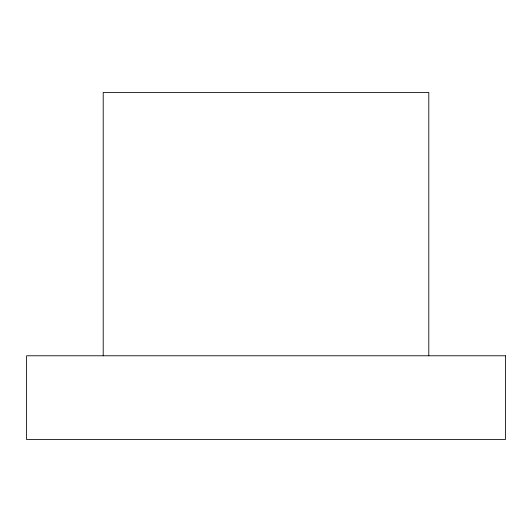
<?xml version="1.0" encoding="UTF-8"?>
<svg xmlns="http://www.w3.org/2000/svg" width="532" height="532" viewBox="0 0 532 532"><rect width="100%" height="100%" fill="white"/><g stroke="black" fill="none" stroke-linecap="round" stroke-linejoin="round"><path stroke-width="0.8" d="M428.792 355.775L428.792 92.435L103.208 92.435L103.208 355.775M505.4 355.775L26.6 355.775L26.6 439.565L505.4 439.565L505.4 355.775"/></g></svg>
